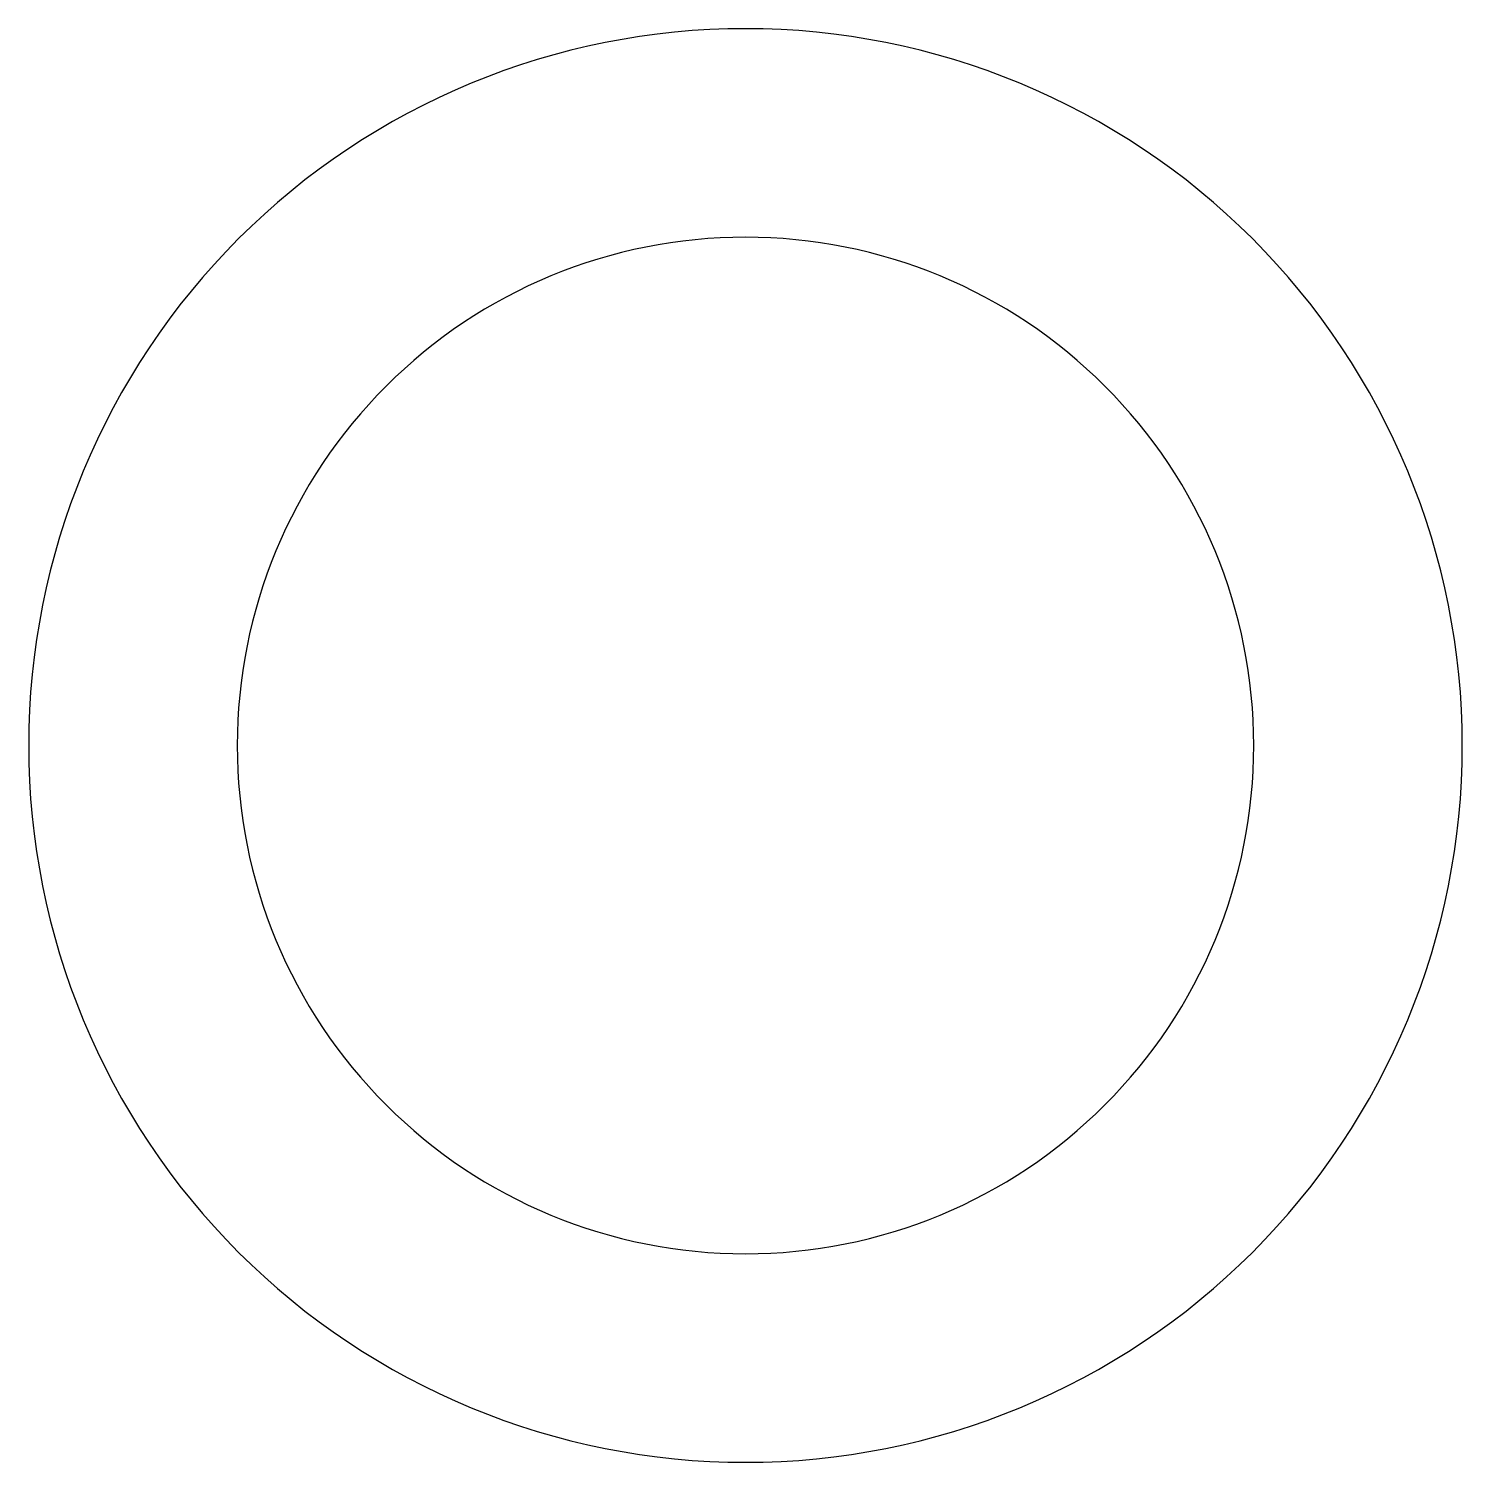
# Model space of a CAD drawing. Extents: x -27.5 to 27.5, y -27.5 to 27.5.
import ezdxf

# ---------------------------------------------------------------- set-up
doc = ezdxf.new("R2010")
doc.units = 0
doc.layers.add('LAYER_1', color=18, linetype='CONTINUOUS')

msp = doc.modelspace()

# ---------------------------------------------------------------- linework, layer by layer
at = {"layer": 'LAYER_1'}
for points in [[(0, 27.5, 0.414214), (-27.5, 0, 0.414214), (0, -27.5, 0.414214), (27.5, 0, 0.414214)], [(0, 19.5, 0.414214), (-19.5, 0, 0.414214), (0, -19.5, 0.414214), (19.5, 0, 0.414214)]]:
    msp.add_lwpolyline(points, format="xyb", close=True, dxfattribs=at)

doc.saveas('drawing.dxf')
